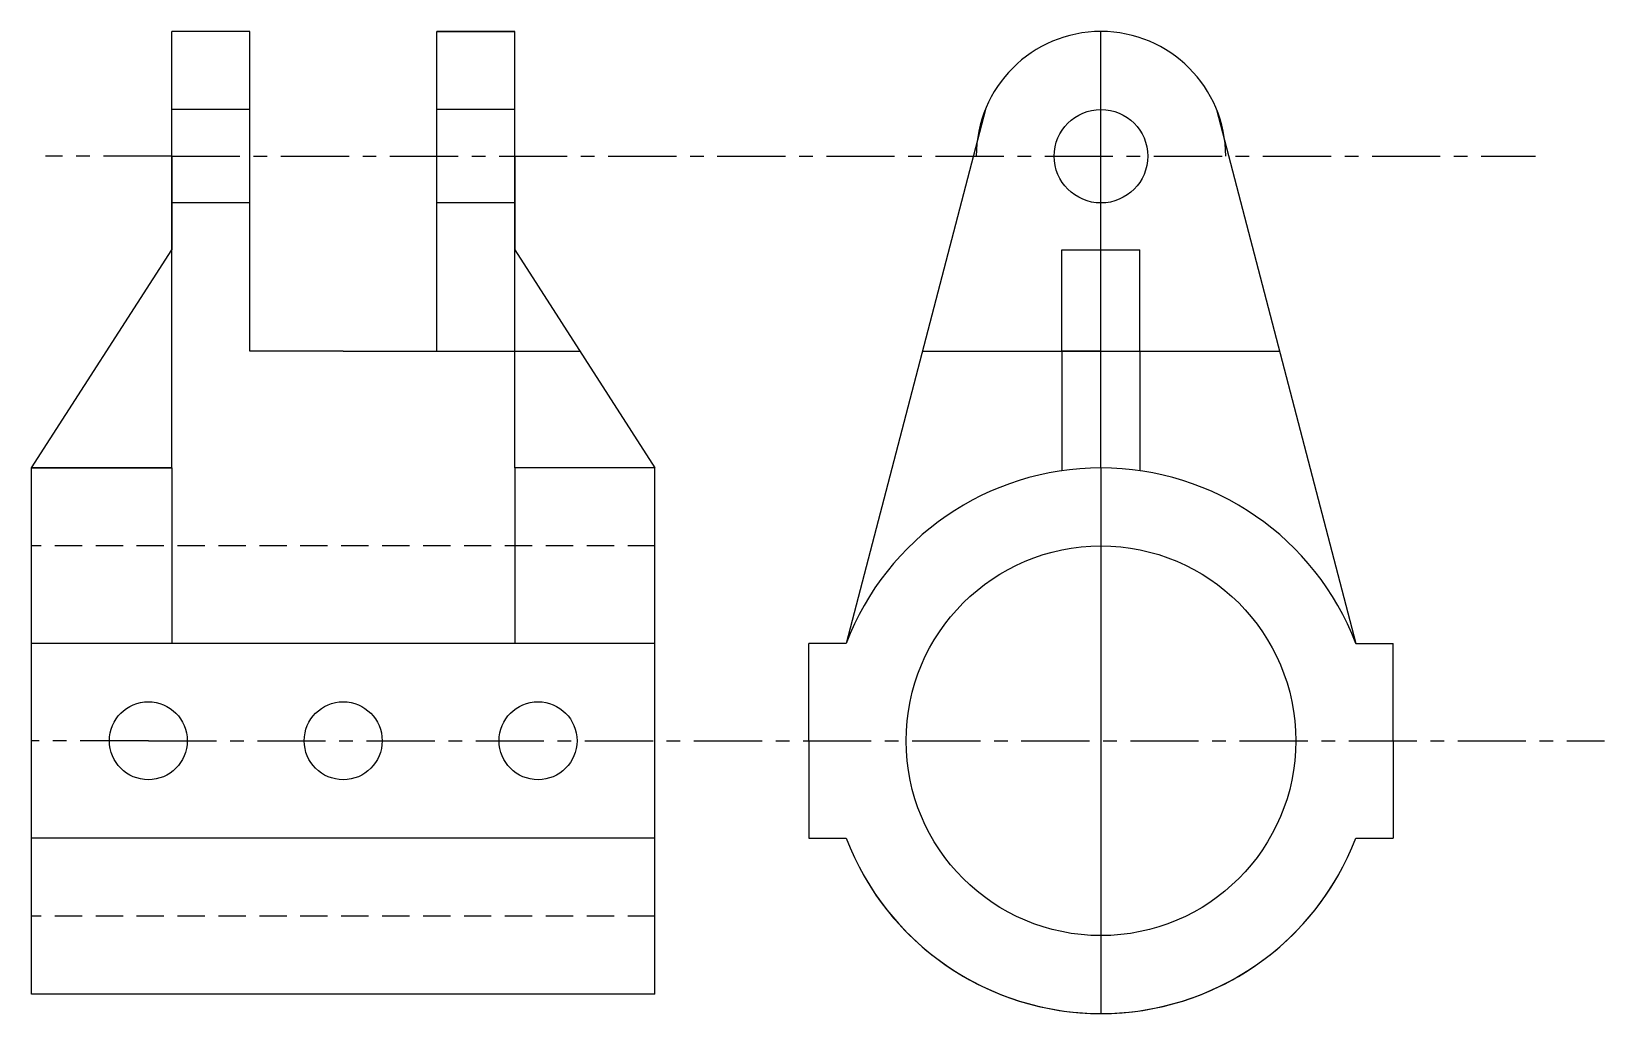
# Model space of a CAD drawing. Header units: millimetres. Extents: x 6 to 208, y 116 to 242.
import ezdxf

# ---------------------------------------------------------------- set-up
doc = ezdxf.new("R2010")
doc.units = ezdxf.units.MM
doc.header["$LTSCALE"] = 7
doc.linetypes.add('CENTER', pattern=[2, 1.25, -0.25, 0.25, -0.25])
doc.linetypes.add('DASHED', pattern=[0.75, 0.5, -0.25])

msp = doc.modelspace()

# ---------------------------------------------------------------- linework, layer by layer
for p, q in [((24.37, 225.66), (24.37, 241.66)), ((34.37, 241.66), (24.37, 241.66)), ((34.37, 200.66), (34.37, 241.66)), ((58.37, 241.66), (68.37, 241.66)), ((68.37, 241.66), (58.37, 241.66)), ((58.37, 200.66), (58.37, 241.66)), ((68.37, 225.66), (68.37, 241.66)), ((143.59, 185.66), (143.59, 241.66)), ((34.37, 231.66), (24.37, 231.66)), ((68.37, 231.66), (58.37, 231.66)), ((128.76, 231.66), (110.9, 163.16)), ((158.43, 231.66), (176.28, 163.16)), ((24.37, 185.66), (24.37, 225.66)), ((24.37, 225.66), (24.37, 213.66)), ((68.37, 185.66), (68.37, 225.66)), ((68.37, 225.66), (68.37, 213.66)), ((34.37, 219.66), (24.37, 219.66)), ((68.37, 219.66), (58.37, 219.66)), ((6.37, 185.66), (24.37, 213.66)), ((68.37, 213.66), (86.37, 185.66)), ((138.59, 200.66), (138.59, 213.66)), ((138.59, 213.66), (143.59, 213.66)), ((143.59, 213.66), (148.59, 213.66)), ((148.59, 200.66), (148.59, 213.66)), ((46.37, 200.66), (34.37, 200.66)), ((46.37, 200.66), (58.37, 200.66)), ((58.37, 200.66), (76.73, 200.66)), ((120.68, 200.66), (166.51, 200.66)), ((143.59, 200.66), (138.59, 200.66)), ((138.59, 200.66), (138.59, 185.3)), ((143.59, 200.66), (148.59, 200.66)), ((148.59, 200.66), (148.59, 185.3)), ((6.37, 118.16), (6.37, 185.66)), ((6.37, 185.66), (24.37, 185.66)), ((24.37, 185.66), (6.37, 185.66)), ((24.37, 185.66), (24.37, 163.16)), ((86.37, 185.66), (68.37, 185.66)), ((68.37, 185.66), (68.37, 163.16)), ((86.37, 185.66), (68.37, 185.66)), ((86.37, 118.16), (86.37, 185.66)), ((143.59, 185.66), (143.59, 115.66)), ((86.37, 163.16), (6.37, 163.16)), ((106.09, 150.66), (106.09, 163.16)), ((110.9, 163.16), (106.09, 163.16)), ((176.28, 163.16), (181.09, 163.16)), ((181.09, 150.66), (181.09, 163.16)), ((106.09, 150.66), (106.09, 138.16)), ((181.09, 150.66), (181.09, 138.16)), ((86.37, 138.16), (6.37, 138.16)), ((106.09, 138.16), (110.9, 138.16)), ((176.28, 138.16), (181.09, 138.16)), ((86.37, 118.16), (6.37, 118.16))]:
    msp.add_line(p, q)
at = {"linetype": 'CENTER'}
for p, q in [((24.37, 225.66), (8.16, 225.66)), ((24.37, 225.66), (199.35, 225.66)), ((21.37, 150.66), (6.37, 150.66)), ((21.37, 150.66), (208.2, 150.66))]:
    msp.add_line(p, q, dxfattribs=at)
at = {"linetype": 'DASHED'}
for p, q in [((86.37, 175.66), (6.37, 175.66)), ((86.37, 128.16), (6.37, 128.16))]:
    msp.add_line(p, q, dxfattribs=at)
for centre, radius in [((143.59, 225.66), 6), ((143.59, 150.66), 25), ((21.37, 150.66), 5), ((46.37, 150.66), 5), ((71.37, 150.66), 5)]:
    msp.add_circle(centre, radius)
for centre, radius, start, end in [((143.59, 225.66), 16, 360, 180), ((143.59, 150.66), 35, 20.9248, 159.0752), ((143.59, 150.66), 35, 20.9248, 159.0752), ((143.59, 150.66), 35, 200.9248, 339.0752), ((143.59, 150.66), 35, 208.5746, 331.4254)]:
    msp.add_arc(centre, radius, start, end)

doc.saveas('drawing.dxf')
